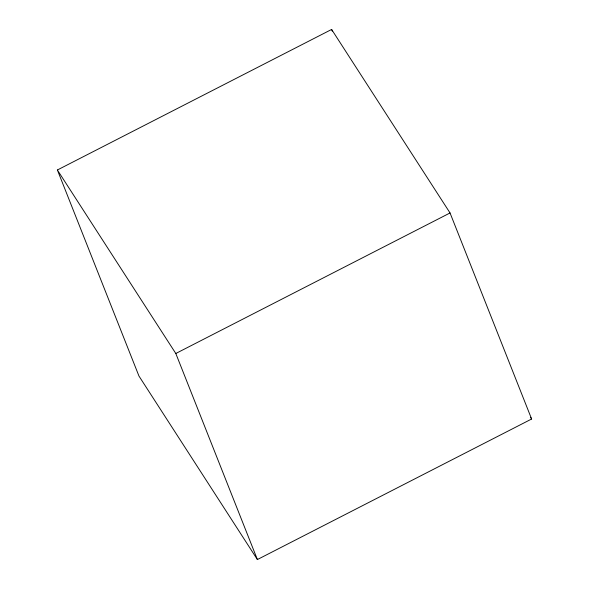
<?xml version="1.0" encoding="UTF-8"?>
<svg xmlns="http://www.w3.org/2000/svg" width="589" height="589" viewBox="0 0 589 589"><rect width="100%" height="100%" fill="white"/><g stroke="black" fill="none" stroke-linecap="round" stroke-linejoin="round"><path stroke-width="0.88" d="M57.376 169.993L331.614 29.45L450.04 212.953L531.624 419.007L257.386 559.55L138.96 376.047L57.376 169.993L175.809 353.496L257.386 559.55M175.809 353.496L450.04 212.953M530.623 417.461L531.624 419.007M331.614 29.45L332.284 31.158"/></g></svg>
